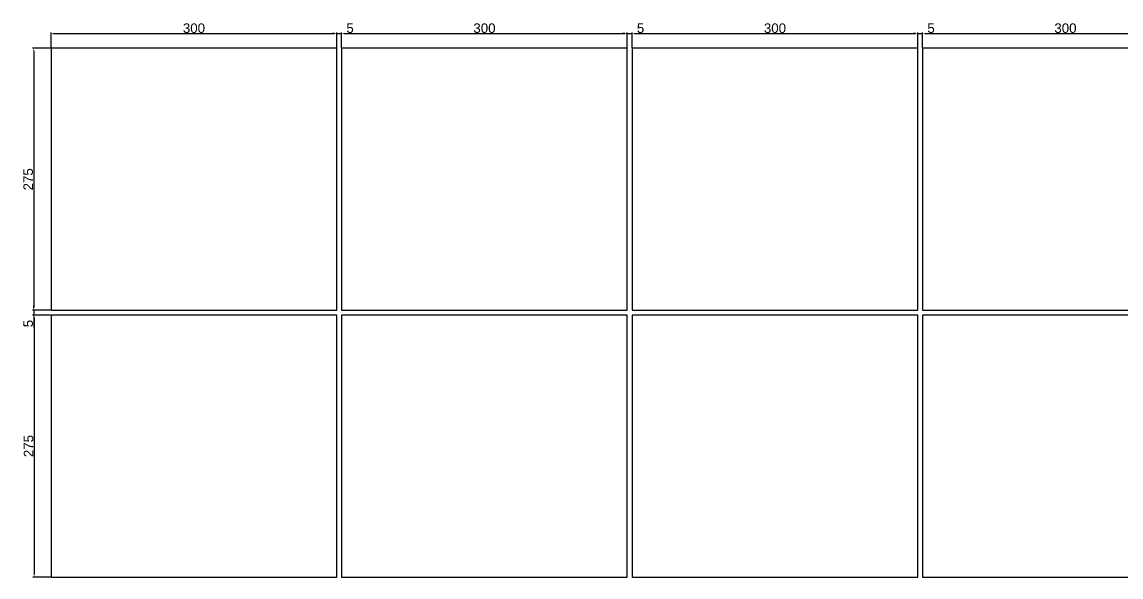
# Model space of a CAD drawing. Header units: millimetres. Extents: x 277 to 35015, y -7843 to 25622.
# Drawn here: x 277 to 1431, y -693 to -110 of the extents above; entities that cross this region are included whole.
import ezdxf

# ---------------------------------------------------------------- set-up
doc = ezdxf.new("R2010")
doc.units = ezdxf.units.MM
doc.layers.add('尺寸标注', color=6, linetype='Continuous')
doc.styles.get("Standard").update_dxf_attribs({"font": 'arial.ttf'})
doc.dimstyles.new('ISO-25-JHF', dxfattribs={"dimtxt": 10, "dimasz": 2.5, "dimexe": 1.25, "dimexo": 0.625, "dimtad": 1, "dimtxsty": 'Standard', "dimcen": 2.5, "dimadec": 0, "dimazin": 0, "dimtfac": 1, "dimtmove": 0, "dimatfit": 3, "dimfxl": 1, "dimarcsym": 0})

# ---------------------------------------------------------------- blocks, each defined once
blk = doc.blocks.new('*D213')
at = {"layer": 'Defpoints', "color": 0, "transparency": 16777216}
for p in [(607.8, -122.5), (307.8, -137.9), (607.8, -137.9)]:
    blk.add_point(p, dxfattribs=at)
at = {"layer": '尺寸标注', "color": 0, "lineweight": -2, "transparency": 16777216}
for p, q in [((307.8, -137.3), (307.8, -121.3)), ((310.3, -122.5), (605.3, -122.5)), ((607.8, -137.3), (607.8, -121.3))]:
    blk.add_line(p, q, dxfattribs=at)
at = {"layer": '尺寸标注', "color": 0, "transparency": 16777216}
for points in [[(310.3, -122.1), (310.3, -123), (307.8, -122.5)], [(605.3, -122.1), (605.3, -123), (607.8, -122.5)]]:
    blk.add_solid(points, dxfattribs=at)
at = {"layer": '尺寸标注', "color": 0, "transparency": 16777216, "insert": (457.8, -116.8), "char_height": 10, "attachment_point": 5}
blk.add_mtext('300', dxfattribs=at)
blk = doc.blocks.new('*D214')
at = {"layer": 'Defpoints', "color": 0, "transparency": 16777216}
for p in [(307.8, -137.9), (289.5, -412.9), (307.8, -412.9)]:
    blk.add_point(p, dxfattribs=at)
at = {"layer": '尺寸标注', "color": 0, "lineweight": -2, "transparency": 16777216}
for p, q in [((307.1, -137.9), (288.3, -137.9)), ((289.5, -140.4), (289.5, -410.4)), ((307.1, -412.9), (288.3, -412.9))]:
    blk.add_line(p, q, dxfattribs=at)
at = {"layer": '尺寸标注', "color": 0, "transparency": 16777216}
for points in [[(289.1, -140.4), (289.9, -140.4), (289.5, -137.9)], [(289.1, -410.4), (289.9, -410.4), (289.5, -412.9)]]:
    blk.add_solid(points, dxfattribs=at)
at = {"layer": '尺寸标注', "color": 0, "transparency": 16777216, "insert": (283.8, -275.4), "char_height": 10, "attachment_point": 5, "rotation": 90}
blk.add_mtext('275', dxfattribs=at)
blk = doc.blocks.new('*D215')
at = {"layer": 'Defpoints', "color": 0, "transparency": 16777216}
for p in [(612.8, -122.5), (607.8, -137.9), (612.8, -137.9)]:
    blk.add_point(p, dxfattribs=at)
at = {"layer": '尺寸标注', "color": 0, "lineweight": -2, "transparency": 16777216}
for p, q in [((605.3, -122.5), (602.8, -122.5)), ((607.8, -137.3), (607.8, -121.3)), ((607.8, -122.5), (612.8, -122.5)), ((612.8, -137.3), (612.8, -121.3)), ((615.3, -122.5), (625.6, -122.5))]:
    blk.add_line(p, q, dxfattribs=at)
at = {"layer": '尺寸标注', "color": 0, "transparency": 16777216}
for points in [[(605.3, -122.1), (605.3, -123), (607.8, -122.5)], [(615.3, -122.1), (615.3, -123), (612.8, -122.5)]]:
    blk.add_solid(points, dxfattribs=at)
at = {"layer": '尺寸标注', "color": 0, "transparency": 16777216, "insert": (621.7, -116.8), "char_height": 10, "attachment_point": 5}
blk.add_mtext('5', dxfattribs=at)
blk = doc.blocks.new('*D216')
at = {"layer": 'Defpoints', "color": 0, "transparency": 16777216}
for p in [(912.8, -122.5), (612.8, -137.9), (912.8, -137.9)]:
    blk.add_point(p, dxfattribs=at)
at = {"layer": '尺寸标注', "color": 0, "lineweight": -2, "transparency": 16777216}
for p, q in [((612.8, -137.3), (612.8, -121.3)), ((615.3, -122.5), (910.3, -122.5)), ((912.8, -137.3), (912.8, -121.3))]:
    blk.add_line(p, q, dxfattribs=at)
at = {"layer": '尺寸标注', "color": 0, "transparency": 16777216}
for points in [[(615.3, -122.1), (615.3, -123), (612.8, -122.5)], [(910.3, -122.1), (910.3, -123), (912.8, -122.5)]]:
    blk.add_solid(points, dxfattribs=at)
at = {"layer": '尺寸标注', "color": 0, "transparency": 16777216, "insert": (762.8, -116.8), "char_height": 10, "attachment_point": 5}
blk.add_mtext('300', dxfattribs=at)
blk = doc.blocks.new('*D217')
at = {"layer": 'Defpoints', "color": 0, "transparency": 16777216}
for p in [(917.8, -122.5), (912.8, -137.9), (917.8, -137.9)]:
    blk.add_point(p, dxfattribs=at)
at = {"layer": '尺寸标注', "color": 0, "lineweight": -2, "transparency": 16777216}
for p, q in [((910.3, -122.5), (907.8, -122.5)), ((912.8, -137.3), (912.8, -121.3)), ((912.8, -122.5), (917.8, -122.5)), ((917.8, -137.3), (917.8, -121.3)), ((920.3, -122.5), (930.6, -122.5))]:
    blk.add_line(p, q, dxfattribs=at)
at = {"layer": '尺寸标注', "color": 0, "transparency": 16777216}
for points in [[(910.3, -122.1), (910.3, -123), (912.8, -122.5)], [(920.3, -122.1), (920.3, -123), (917.8, -122.5)]]:
    blk.add_solid(points, dxfattribs=at)
at = {"layer": '尺寸标注', "color": 0, "transparency": 16777216, "insert": (926.7, -116.8), "char_height": 10, "attachment_point": 5}
blk.add_mtext('5', dxfattribs=at)
blk = doc.blocks.new('*D218')
at = {"layer": 'Defpoints', "color": 0, "transparency": 16777216}
for p in [(1217.8, -122.5), (917.8, -137.9), (1217.8, -137.9)]:
    blk.add_point(p, dxfattribs=at)
at = {"layer": '尺寸标注', "color": 0, "lineweight": -2, "transparency": 16777216}
for p, q in [((917.8, -137.3), (917.8, -121.3)), ((920.3, -122.5), (1215.3, -122.5)), ((1217.8, -137.3), (1217.8, -121.3))]:
    blk.add_line(p, q, dxfattribs=at)
at = {"layer": '尺寸标注', "color": 0, "transparency": 16777216}
for points in [[(920.3, -122.1), (920.3, -123), (917.8, -122.5)], [(1215.3, -122.1), (1215.3, -123), (1217.8, -122.5)]]:
    blk.add_solid(points, dxfattribs=at)
at = {"layer": '尺寸标注', "color": 0, "transparency": 16777216, "insert": (1067.8, -116.8), "char_height": 10, "attachment_point": 5}
blk.add_mtext('300', dxfattribs=at)
blk = doc.blocks.new('*D219')
at = {"layer": 'Defpoints', "color": 0, "transparency": 16777216}
for p in [(1222.8, -122.5), (1217.8, -137.9), (1222.8, -137.9)]:
    blk.add_point(p, dxfattribs=at)
at = {"layer": '尺寸标注', "color": 0, "lineweight": -2, "transparency": 16777216}
for p, q in [((1215.3, -122.5), (1212.8, -122.5)), ((1217.8, -137.3), (1217.8, -121.3)), ((1217.8, -122.5), (1222.8, -122.5)), ((1222.8, -137.3), (1222.8, -121.3)), ((1225.3, -122.5), (1235.6, -122.5))]:
    blk.add_line(p, q, dxfattribs=at)
at = {"layer": '尺寸标注', "color": 0, "transparency": 16777216}
for points in [[(1215.3, -122.1), (1215.3, -123), (1217.8, -122.5)], [(1225.3, -122.1), (1225.3, -123), (1222.8, -122.5)]]:
    blk.add_solid(points, dxfattribs=at)
at = {"layer": '尺寸标注', "color": 0, "transparency": 16777216, "insert": (1231.7, -116.8), "char_height": 10, "attachment_point": 5}
blk.add_mtext('5', dxfattribs=at)
blk = doc.blocks.new('*D220')
at = {"layer": 'Defpoints', "color": 0, "transparency": 16777216}
for p in [(1522.8, -122.5), (1222.8, -137.9), (1522.8, -137.9)]:
    blk.add_point(p, dxfattribs=at)
at = {"layer": '尺寸标注', "color": 0, "lineweight": -2, "transparency": 16777216}
for p, q in [((1222.8, -137.3), (1222.8, -121.3)), ((1225.3, -122.5), (1520.3, -122.5)), ((1522.8, -137.3), (1522.8, -121.3))]:
    blk.add_line(p, q, dxfattribs=at)
at = {"layer": '尺寸标注', "color": 0, "transparency": 16777216}
for points in [[(1225.3, -122.1), (1225.3, -123), (1222.8, -122.5)], [(1520.3, -122.1), (1520.3, -123), (1522.8, -122.5)]]:
    blk.add_solid(points, dxfattribs=at)
at = {"layer": '尺寸标注', "color": 0, "transparency": 16777216, "insert": (1372.8, -116.8), "char_height": 10, "attachment_point": 5}
blk.add_mtext('300', dxfattribs=at)
blk = doc.blocks.new('*D221')
at = {"layer": 'Defpoints', "color": 0, "transparency": 16777216}
for p in [(307.8, -412.9), (289.5, -417.9), (307.8, -417.9)]:
    blk.add_point(p, dxfattribs=at)
at = {"layer": '尺寸标注', "color": 0, "lineweight": -2, "transparency": 16777216}
for p, q in [((307.1, -412.9), (288.3, -412.9)), ((289.5, -410.4), (289.5, -407.9)), ((289.5, -412.9), (289.5, -417.9)), ((307.1, -417.9), (288.3, -417.9)), ((289.5, -420.4), (289.5, -430.8))]:
    blk.add_line(p, q, dxfattribs=at)
at = {"layer": '尺寸标注', "color": 0, "transparency": 16777216}
for points in [[(289.1, -410.4), (289.9, -410.4), (289.5, -412.9)], [(289.1, -420.4), (289.9, -420.4), (289.5, -417.9)]]:
    blk.add_solid(points, dxfattribs=at)
at = {"layer": '尺寸标注', "color": 0, "transparency": 16777216, "insert": (283.8, -426.8), "char_height": 10, "attachment_point": 5, "rotation": 90}
blk.add_mtext('5', dxfattribs=at)
blk = doc.blocks.new('*D222')
at = {"layer": 'Defpoints', "color": 0, "transparency": 16777216}
for p in [(307.8, -417.9), (289.9, -692.9), (307.8, -692.9)]:
    blk.add_point(p, dxfattribs=at)
at = {"layer": '尺寸标注', "color": 0, "lineweight": -2, "transparency": 16777216}
for p, q in [((307.1, -417.9), (288.7, -417.9)), ((289.9, -420.4), (289.9, -690.4)), ((307.1, -692.9), (288.7, -692.9))]:
    blk.add_line(p, q, dxfattribs=at)
at = {"layer": '尺寸标注', "color": 0, "transparency": 16777216}
for points in [[(289.5, -420.4), (290.4, -420.4), (289.9, -417.9)], [(289.5, -690.4), (290.4, -690.4), (289.9, -692.9)]]:
    blk.add_solid(points, dxfattribs=at)
at = {"layer": '尺寸标注', "color": 0, "transparency": 16777216, "insert": (284.2, -555.4), "char_height": 10, "attachment_point": 5, "rotation": 90}
blk.add_mtext('275', dxfattribs=at)

msp = doc.modelspace()

# ---------------------------------------------------------------- linework, layer by layer
for p, q in [((307.762, -137.877), (307.762, -412.877)), ((607.762, -137.877), (307.762, -137.877)), ((607.762, -412.877), (607.762, -137.877)), ((612.762, -137.877), (612.762, -412.877)), ((912.762, -137.877), (612.762, -137.877)), ((912.762, -412.877), (912.762, -137.877)), ((917.762, -137.877), (917.762, -412.877)), ((1217.762, -137.877), (917.762, -137.877)), ((1217.762, -412.877), (1217.762, -137.877)), ((1222.762, -137.877), (1222.762, -412.877)), ((1522.762, -137.877), (1222.762, -137.877)), ((307.762, -412.877), (607.762, -412.877)), ((612.762, -412.877), (912.762, -412.877)), ((917.762, -412.877), (1217.762, -412.877)), ((1222.762, -412.877), (1522.762, -412.877)), ((307.762, -417.877), (307.762, -692.877)), ((607.762, -417.877), (307.762, -417.877)), ((607.762, -692.877), (607.762, -417.877)), ((612.762, -417.877), (612.762, -692.877)), ((912.762, -417.877), (612.762, -417.877)), ((912.762, -692.877), (912.762, -417.877)), ((917.762, -417.877), (917.762, -692.877)), ((1217.762, -417.877), (917.762, -417.877)), ((1217.762, -692.877), (1217.762, -417.877)), ((1222.762, -417.877), (1222.762, -692.877)), ((1522.762, -417.877), (1222.762, -417.877)), ((307.762, -692.877), (607.762, -692.877)), ((612.762, -692.877), (912.762, -692.877)), ((917.762, -692.877), (1217.762, -692.877)), ((1222.762, -692.877), (1522.762, -692.877))]:
    msp.add_line(p, q)

# ---------------------------------------------------------------- dimensions: what is measured, and where the dimension line sits
at = {"layer": '尺寸标注'}
for p1, p2, distance, picture, middle in [((307.762, -137.877), (607.762, -137.877), 15.338, '*D213', (457.762, -116.805)), ((607.762, -137.877), (612.762, -137.877), 15.338, '*D215', (621.702, -116.828)), ((612.762, -137.877), (912.762, -137.877), 15.338, '*D216', (762.762, -116.805)), ((912.762, -137.877), (917.762, -137.877), 15.338, '*D217', (926.702, -116.828)), ((917.762, -137.877), (1217.762, -137.877), 15.338, '*D218', (1067.762, -116.805)), ((1217.762, -137.877), (1222.762, -137.877), 15.338, '*D219', (1231.702, -116.828)), ((1222.762, -137.877), (1522.762, -137.877), 15.338, '*D220', (1372.762, -116.805)), ((307.762, -137.877), (307.762, -412.877), -18.244, '*D214', (283.788, -275.377)), ((307.762, -412.877), (307.762, -417.877), -18.244, '*D221', (283.808, -426.817)), ((307.762, -417.877), (307.762, -692.877), -17.827, '*D222', (284.204, -555.377))]:
    dim = msp.add_aligned_dim(p1=p1, p2=p2, distance=distance, dimstyle='ISO-25-JHF', dxfattribs=at)
    dim.commit()
    dim.dimension.update_dxf_attribs({"geometry": picture, "text_midpoint": middle})

doc.saveas('drawing.dxf')
